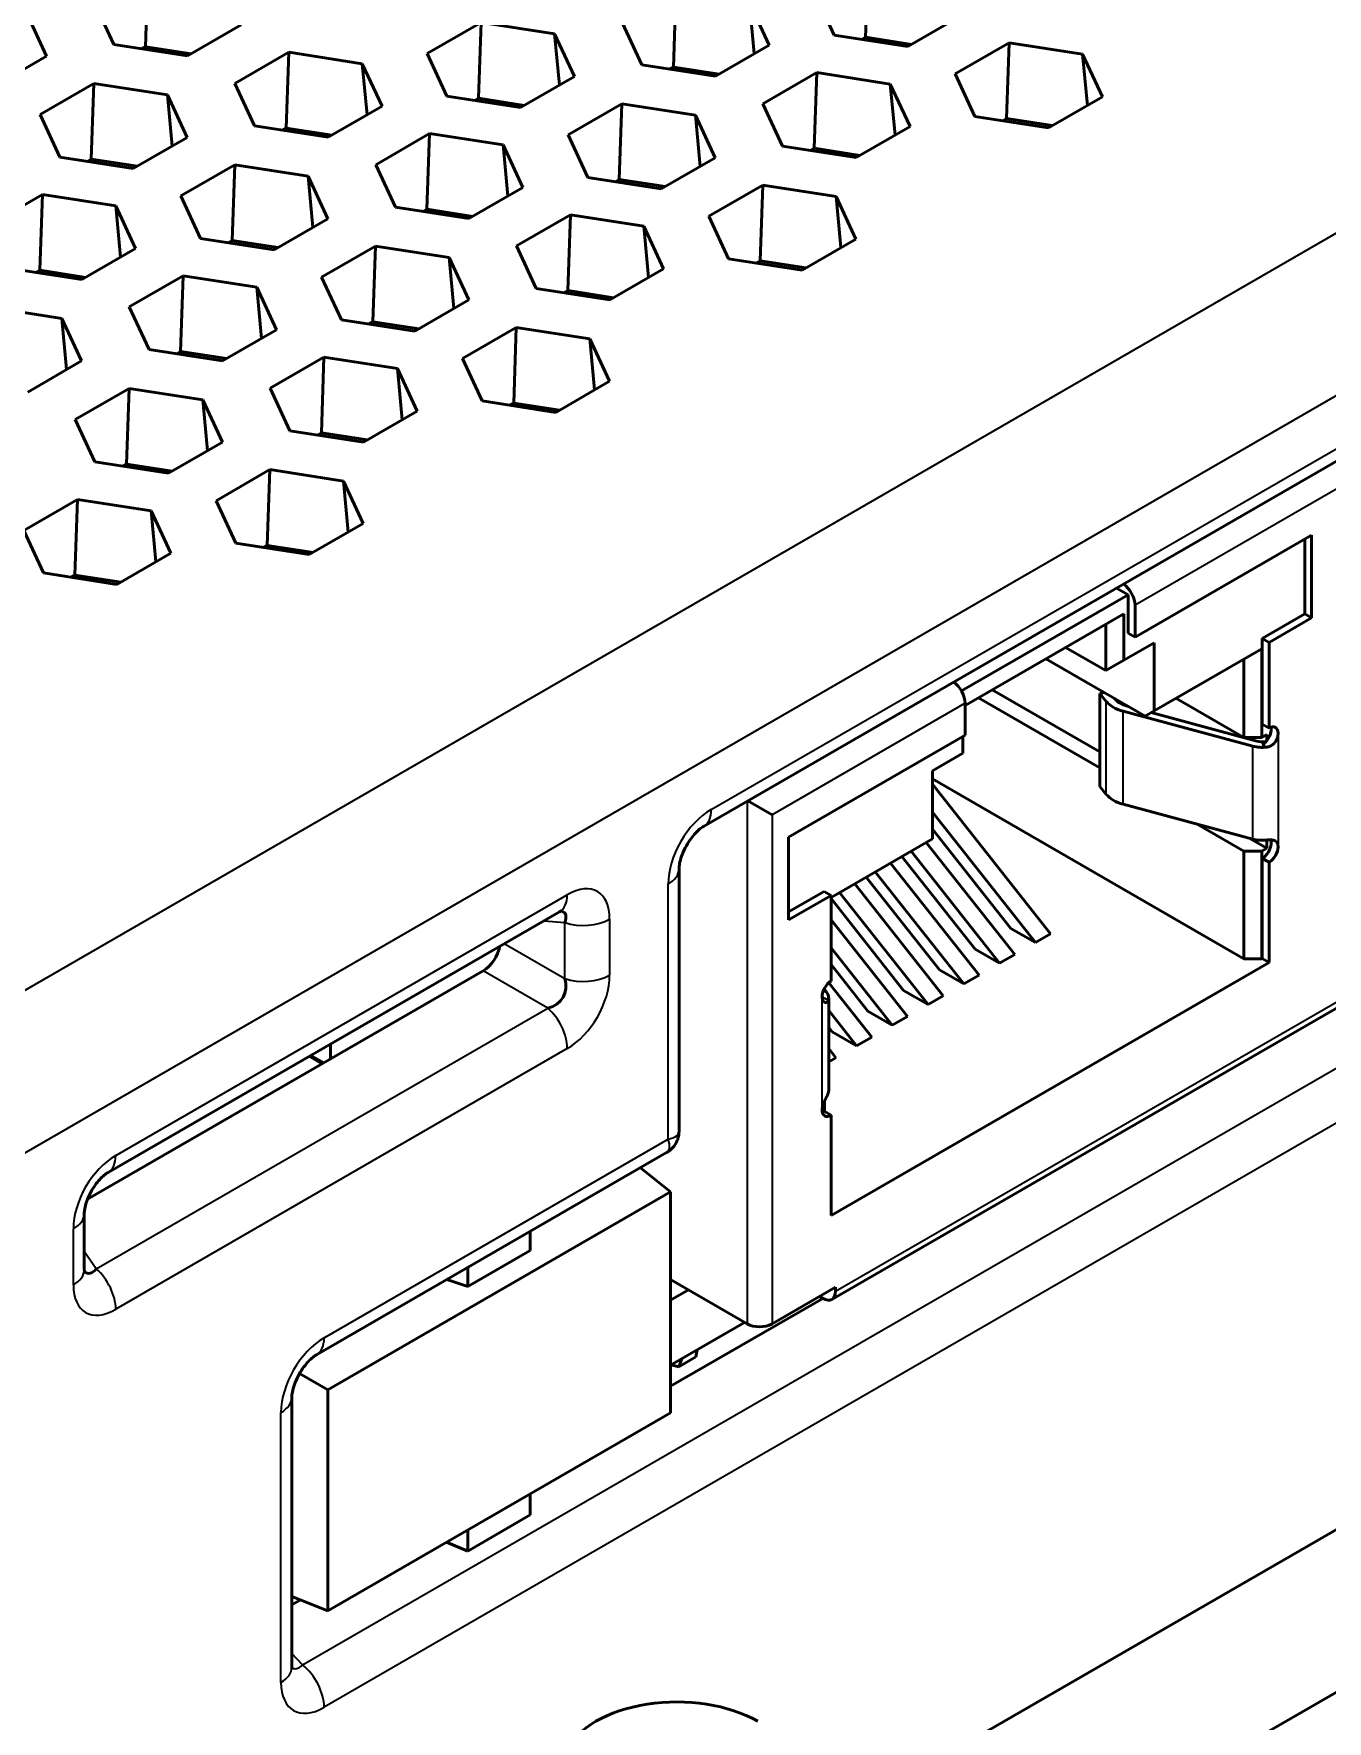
# Model space of a CAD drawing. Header units: millimetres. Extents: x 29 to 1149, y -40 to 354.
# Drawn here: x 356.09 to 382.07, y 223.08 to 256.98 of the extents above; entities that cross this region are included whole.
import ezdxf

# ---------------------------------------------------------------- set-up
doc = ezdxf.new("R2010")
doc.units = ezdxf.units.MM
doc.header["$LTSCALE"] = 1.2
doc.layers.add('외형선(ISO)', color=7, linetype='Continuous', lineweight=50)
doc.layers.add('좁은 외형선(ISO)', color=7, linetype='Continuous', lineweight=35)

msp = doc.modelspace()

# ---------------------------------------------------------------- linework, layer by layer
at = {"layer": '외형선(ISO)', "color": 7}
for p, q in [((372.8522, 258.4257), (372.7999, 256.9054)), ((358.3819, 258.2362), (358.3296, 256.7159)), ((368.9885, 257.828), (368.9362, 256.3077)), ((372.1663, 256.9479), (371.7703, 257.8011)), ((355.9453, 257.3806), (356.3413, 256.5273)), ((357.696, 256.7584), (357.3, 257.6116)), ((370.4664, 257.5994), (370.8624, 256.7461)), ((370.4664, 257.5994), (370.561, 256.5722)), ((374.7261, 257.3439), (373.6442, 256.7192)), ((360.2558, 257.1544), (359.1739, 256.5297)), ((363.9921, 256.5764), (365.074, 257.201)), ((365.074, 257.201), (365.0217, 255.6807)), ((365.074, 257.201), (366.5519, 256.9724)), ((366.5519, 256.9724), (366.9479, 256.1191)), ((366.5519, 256.9724), (366.6465, 255.9451)), ((368.3026, 256.3501), (367.9066, 257.2034)), ((359.1739, 256.5297), (357.696, 256.7584)), ((358.3296, 256.7159), (358.2537, 256.6721)), ((359.2498, 256.5736), (358.3296, 256.7159)), ((370.8624, 256.7461), (369.7805, 256.1215)), ((373.6442, 256.7192), (372.1663, 256.9479)), ((372.7999, 256.9054), (372.724, 256.8616)), ((373.7201, 256.7631), (372.7999, 256.9054)), ((374.5988, 256.1681), (375.6806, 256.7928)), ((375.6806, 256.7928), (375.6283, 255.2724)), ((375.6806, 256.7928), (377.1585, 256.5641)), ((356.3413, 256.5273), (355.2594, 255.9027)), ((360.1284, 255.9786), (361.2103, 256.6032)), ((361.2103, 256.6032), (361.158, 255.0829)), ((361.2103, 256.6032), (362.6882, 256.3746)), ((362.6882, 256.3746), (363.0842, 255.5214)), ((362.6882, 256.3746), (362.7828, 255.3474)), ((364.3881, 255.7231), (363.9921, 256.5764)), ((369.7805, 256.1215), (368.3026, 256.3501)), ((368.9362, 256.3077), (368.8603, 256.2639)), ((369.8564, 256.1653), (368.9362, 256.3077)), ((377.1585, 256.5641), (377.5545, 255.7109)), ((377.1585, 256.5641), (377.2531, 255.5369)), ((356.214, 255.3516), (357.2959, 255.9762)), ((357.2959, 255.9762), (357.2436, 254.4559)), ((357.2959, 255.9762), (358.7737, 255.7476)), ((360.5245, 255.1254), (360.1284, 255.9786)), ((366.9479, 256.1191), (365.866, 255.4945)), ((395.7345, 256.1738), (369.5451, 241.0531)), ((370.7351, 255.5704), (371.8169, 256.195)), ((371.8169, 256.195), (371.7646, 254.6747)), ((371.8169, 256.195), (373.2948, 255.9664)), ((373.2948, 255.9664), (373.6908, 255.1132)), ((373.2948, 255.9664), (373.3894, 254.9392)), ((374.9948, 255.3149), (374.5988, 256.1681)), ((358.7737, 255.7476), (359.1697, 254.8943)), ((358.7737, 255.7476), (358.8684, 254.7204)), ((365.866, 255.4945), (364.3881, 255.7231)), ((365.0217, 255.6807), (364.9458, 255.6368)), ((365.9419, 255.5383), (365.0217, 255.6807)), ((377.5545, 255.7109), (376.4726, 255.0863)), ((356.61, 254.4983), (356.214, 255.3516)), ((363.0842, 255.5214), (362.0023, 254.8968)), ((366.8206, 254.9434), (367.9025, 255.568)), ((367.9025, 255.568), (367.8502, 254.0477)), ((367.9025, 255.568), (369.3803, 255.3394)), ((369.3803, 255.3394), (369.7763, 254.4861)), ((369.3803, 255.3394), (369.475, 254.3121)), ((371.1311, 254.7172), (370.7351, 255.5704)), ((376.4726, 255.0863), (374.9948, 255.3149)), ((375.6283, 255.2724), (375.5524, 255.2286)), ((376.5485, 255.1301), (375.6283, 255.2724)), ((362.0023, 254.8968), (360.5245, 255.1254)), ((361.158, 255.0829), (361.0821, 255.0391)), ((362.0782, 254.9406), (361.158, 255.0829)), ((362.9569, 254.3456), (364.0388, 254.9703)), ((364.0388, 254.9703), (363.9865, 253.4499)), ((364.0388, 254.9703), (365.5166, 254.7416)), ((367.2166, 254.0901), (366.8206, 254.9434)), ((373.6908, 255.1132), (372.6089, 254.4885)), ((359.1697, 254.8943), (358.0879, 254.2697)), ((365.5166, 254.7416), (365.9126, 253.8884)), ((365.5166, 254.7416), (365.6113, 253.7144)), ((372.6089, 254.4885), (371.1311, 254.7172)), ((371.7646, 254.6747), (371.6887, 254.6309)), ((372.6848, 254.5324), (371.7646, 254.6747)), ((358.0879, 254.2697), (356.61, 254.4983)), ((357.2436, 254.4559), (357.1677, 254.4121)), ((358.1638, 254.3135), (357.2436, 254.4559)), ((359.0424, 253.7186), (360.1243, 254.3432)), ((360.1243, 254.3432), (360.072, 252.8229)), ((360.1243, 254.3432), (361.6022, 254.1146)), ((363.3529, 253.4924), (362.9569, 254.3456)), ((369.7763, 254.4861), (368.6945, 253.8615)), ((361.6022, 254.1146), (361.9982, 253.2614)), ((361.6022, 254.1146), (361.6968, 253.0874)), ((368.6945, 253.8615), (367.2166, 254.0901)), ((367.8502, 254.0477), (367.7743, 254.0038)), ((368.7704, 253.9053), (367.8502, 254.0477)), ((369.649, 253.3104), (370.7309, 253.935)), ((370.7309, 253.935), (370.6786, 252.4147)), ((370.7309, 253.935), (372.2088, 253.7064)), ((355.1787, 253.1209), (356.2606, 253.7455)), ((356.2606, 253.7455), (356.2083, 252.2252)), ((356.2606, 253.7455), (357.7385, 253.5169)), ((359.4384, 252.8654), (359.0424, 253.7186)), ((365.9126, 253.8884), (364.8308, 253.2638)), ((372.2088, 253.7064), (372.6048, 252.8531)), ((372.2088, 253.7064), (372.3034, 252.6791)), ((357.7385, 253.5169), (358.1345, 252.6636)), ((357.7385, 253.5169), (357.8331, 252.4896)), ((361.9982, 253.2614), (360.9163, 252.6367)), ((364.8308, 253.2638), (363.3529, 253.4924)), ((363.9865, 253.4499), (363.9106, 253.4061)), ((364.9067, 253.3076), (363.9865, 253.4499)), ((365.7853, 252.7127), (366.8672, 253.3373)), ((366.8672, 253.3373), (366.8149, 251.817)), ((366.8672, 253.3373), (368.3451, 253.1087)), ((370.045, 252.4571), (369.649, 253.3104)), ((368.3451, 253.1087), (368.7411, 252.2554)), ((368.3451, 253.1087), (368.4397, 252.0814)), ((358.1345, 252.6636), (357.0526, 252.039)), ((360.9163, 252.6367), (359.4384, 252.8654)), ((360.072, 252.8229), (359.9961, 252.7791)), ((360.9922, 252.6806), (360.072, 252.8229)), ((361.8709, 252.0856), (362.9527, 252.7102)), ((362.9527, 252.7102), (362.9004, 251.1899)), ((362.9527, 252.7102), (364.4306, 252.4816)), ((366.1813, 251.8594), (365.7853, 252.7127)), ((372.6048, 252.8531), (371.5229, 252.2285)), ((357.0526, 252.039), (355.5747, 252.2676)), ((356.2083, 252.2252), (356.1324, 252.1814)), ((357.1285, 252.0828), (356.2083, 252.2252)), ((364.4306, 252.4816), (364.8266, 251.6284)), ((364.4306, 252.4816), (364.5253, 251.4544)), ((368.7411, 252.2554), (367.6592, 251.6308)), ((371.5229, 252.2285), (370.045, 252.4571)), ((370.6786, 252.4147), (370.6027, 252.3709)), ((371.5988, 252.2723), (370.6786, 252.4147)), ((358.0072, 251.4879), (359.089, 252.1125)), ((359.089, 252.1125), (359.0367, 250.5922)), ((359.089, 252.1125), (360.5669, 251.8839)), ((360.5669, 251.8839), (360.9629, 251.0306)), ((360.5669, 251.8839), (360.6616, 250.8567)), ((362.2669, 251.2324), (361.8709, 252.0856)), ((364.8266, 251.6284), (363.7447, 251.0037)), ((367.6592, 251.6308), (366.1813, 251.8594)), ((366.8149, 251.817), (366.739, 251.7731)), ((367.7351, 251.6746), (366.8149, 251.817)), ((355.1746, 251.4855), (356.6524, 251.2568)), ((356.6524, 251.2568), (357.0484, 250.4036)), ((356.6524, 251.2568), (356.7471, 250.2296)), ((358.4032, 250.6346), (358.0072, 251.4879)), ((363.7447, 251.0037), (362.2669, 251.2324)), ((360.9629, 251.0306), (359.881, 250.406)), ((362.9004, 251.1899), (362.8245, 251.1461)), ((363.8206, 251.0476), (362.9004, 251.1899)), ((364.6993, 250.4526), (365.7812, 251.0773)), ((365.7812, 251.0773), (365.7289, 249.5569)), ((365.7812, 251.0773), (367.2591, 250.8486)), ((359.881, 250.406), (358.4032, 250.6346)), ((359.0367, 250.5922), (358.9608, 250.5484)), ((359.9569, 250.4498), (359.0367, 250.5922)), ((367.2591, 250.8486), (367.6551, 249.9954)), ((367.2591, 250.8486), (367.3537, 249.8214)), ((357.0484, 250.4036), (355.9666, 249.779)), ((360.8356, 249.8549), (361.9175, 250.4795)), ((361.9175, 250.4795), (361.8652, 248.9592)), ((361.9175, 250.4795), (363.3954, 250.2509)), ((363.3954, 250.2509), (363.7914, 249.3977)), ((363.3954, 250.2509), (363.49, 249.2237)), ((365.0953, 249.5994), (364.6993, 250.4526)), ((356.9211, 249.2279), (358.003, 249.8525)), ((358.003, 249.8525), (357.9507, 248.3322)), ((358.003, 249.8525), (359.4809, 249.6239)), ((361.2316, 249.0017), (360.8356, 249.8549)), ((367.6551, 249.9954), (366.5732, 249.3708)), ((359.4809, 249.6239), (359.8769, 248.7706)), ((359.4809, 249.6239), (359.5755, 248.5966)), ((366.5732, 249.3708), (365.0953, 249.5994)), ((365.7289, 249.5569), (365.653, 249.5131)), ((366.6491, 249.4146), (365.7289, 249.5569)), ((357.3171, 248.3746), (356.9211, 249.2279)), ((363.7914, 249.3977), (362.7095, 248.773)), ((362.7095, 248.773), (361.2316, 249.0017)), ((361.8652, 248.9592), (361.7893, 248.9154)), ((362.7854, 248.8169), (361.8652, 248.9592)), ((359.8769, 248.7706), (358.795, 248.146)), ((358.795, 248.146), (357.3171, 248.3746)), ((357.9507, 248.3322), (357.8748, 248.2883)), ((358.8709, 248.1898), (357.9507, 248.3322)), ((359.7496, 247.5949), (360.8315, 248.2195)), ((360.8315, 248.2195), (360.7792, 246.6992)), ((360.8315, 248.2195), (362.3093, 247.9909)), ((362.3093, 247.9909), (362.7053, 247.1376)), ((362.3093, 247.9909), (362.404, 246.9636)), ((355.8859, 246.9971), (356.9678, 247.6218)), ((356.9678, 247.6218), (356.9155, 246.1015)), ((356.9678, 247.6218), (358.4456, 247.3931)), ((360.1456, 246.7416), (359.7496, 247.5949)), ((358.4456, 247.3931), (358.8416, 246.5399)), ((358.4456, 247.3931), (358.5403, 246.3659)), ((362.7053, 247.1376), (361.6235, 246.513)), ((356.2819, 246.1439), (355.8859, 246.9971)), ((381.7585, 246.9008), (378.2113, 244.8528)), ((381.6202, 245.3215), (381.6202, 246.8209)), ((381.7585, 245.2416), (381.7585, 246.9008)), ((358.8416, 246.5399), (357.7598, 245.9153)), ((361.6235, 246.513), (360.1456, 246.7416)), ((360.7792, 246.6992), (360.7033, 246.6554)), ((361.6994, 246.5568), (360.7792, 246.6992)), ((361.4752, 246.5915), (361.4752, 246.5359)), ((361.4789, 246.5909), (361.5794, 246.5329)), ((357.7598, 245.9153), (356.2819, 246.1439)), ((356.9155, 246.1015), (356.8396, 246.0576)), ((357.8357, 245.9591), (356.9155, 246.1015)), ((378.073, 245.7062), (377.8386, 245.8415)), ((374.7251, 243.7733), (378.073, 245.7062)), ((378.073, 244.9326), (378.073, 245.7062)), ((378.2113, 245.4957), (378.2113, 244.8528)), ((374.7988, 243.484), (377.9832, 245.3225)), ((377.624, 245.1151), (377.624, 244.1819)), ((377.9832, 245.3225), (377.9832, 244.3893)), ((380.767, 244.8289), (381.6202, 245.3215)), ((380.9053, 244.7491), (381.7585, 245.2416)), ((381.7585, 245.2416), (381.6202, 245.3215)), ((378.2113, 244.8528), (378.073, 244.9326)), ((380.767, 243.1076), (380.767, 244.8289)), ((380.9053, 244.7491), (380.767, 244.8289)), ((378.4142, 243.2694), (376.4206, 244.4204)), ((377.624, 244.1819), (376.8157, 244.6485)), ((377.9832, 244.3893), (378.5938, 244.7418)), ((378.5938, 244.7418), (378.5938, 243.3731)), ((378.5938, 243.3731), (380.7581, 244.6226)), ((380.3989, 244.4152), (380.3989, 242.839)), ((380.7581, 244.6226), (380.7581, 242.839)), ((380.9053, 243.0278), (380.9053, 244.7491)), ((377.624, 244.1819), (377.9832, 244.3893)), ((377.5062, 242.5493), (375.343, 243.7982)), ((377.5933, 243.7433), (377.5062, 243.7199)), ((374.7988, 243.5255), (374.7988, 242.8826)), ((377.5062, 242.2278), (375.0646, 243.6375)), ((377.5062, 243.7199), (377.6335, 243.5623)), ((377.5062, 241.8534), (377.5062, 243.7199)), ((377.8108, 243.61), (377.799, 243.6246)), ((378.0817, 243.4614), (378.0565, 243.4682)), ((380.3989, 242.839), (379.0339, 243.6271)), ((377.9738, 243.3658), (380.577, 242.665)), ((378.4142, 243.2694), (378.5938, 243.3731)), ((380.6597, 242.7673), (378.5353, 243.3392)), ((380.9053, 243.0278), (380.767, 243.1076)), ((374.7988, 242.8826), (371.2516, 240.8346)), ((372.1209, 231.5518), (391.8774, 242.9583)), ((374.7503, 242.5228), (374.7503, 242.8546)), ((380.7581, 242.839), (380.3989, 242.839)), ((380.8569, 242.8961), (380.7581, 242.839)), ((380.8409, 242.7538), (380.8328, 242.7586)), ((380.8569, 242.7725), (380.8569, 242.8961)), ((374.1396, 242.1702), (374.7503, 242.5228)), ((374.1396, 240.8014), (374.1396, 242.1702)), ((380.3989, 238.3947), (374.1396, 242.0084)), ((376.514, 238.8955), (374.1396, 241.8999)), ((377.5062, 241.8534), (377.6335, 241.6958)), ((370.9193, 241.2857), (370.4336, 241.5661)), ((377.9738, 241.4993), (380.577, 240.7985)), ((376.2087, 238.7192), (374.1396, 241.3373)), ((380.3989, 240.5577), (379.462, 241.0987)), ((371.2516, 240.8346), (371.2516, 239.1755)), ((372.1047, 239.6266), (374.1396, 240.8014)), ((375.7956, 238.4807), (374.0173, 240.7308)), ((374.1396, 240.9993), (375.7174, 239.0028)), ((380.8569, 240.6148), (380.5052, 240.8178)), ((380.8569, 240.6148), (380.8569, 240.7793)), ((373.5286, 240.4487), (374.999, 238.5881)), ((375.4903, 238.3044), (373.712, 240.5545)), ((380.3989, 240.5577), (380.3989, 238.3947)), ((380.3989, 240.5577), (380.7581, 240.5577)), ((380.7581, 240.5577), (380.8569, 240.6148)), ((380.7581, 240.5577), (380.7581, 238.3947)), ((380.767, 238.3998), (380.767, 240.4115)), ((380.9053, 240.3317), (380.767, 240.4115)), ((369.0505, 240.1965), (369.0505, 234.9325)), ((372.8102, 240.0339), (374.2806, 238.1733)), ((374.7718, 237.8897), (372.9936, 240.1398)), ((375.0772, 238.0659), (373.2989, 240.316)), ((380.9053, 238.32), (380.9053, 240.3317)), ((371.2516, 239.3352), (371.9664, 239.7479)), ((372.1047, 239.668), (371.9664, 239.7479)), ((374.0534, 237.4749), (372.2752, 239.725)), ((374.3587, 237.6512), (372.5805, 239.9013)), ((366.6513, 239.3387), (357.5809, 234.1019)), ((371.2516, 239.1755), (372.1047, 239.668)), ((372.1047, 239.668), (372.1047, 237.9467)), ((372.1047, 239.6027), (373.5622, 237.7585)), ((373.6403, 237.2364), (372.1047, 239.1795)), ((375.7174, 239.0028), (376.2087, 238.7192)), ((376.514, 238.8955), (376.2087, 238.7192)), ((373.335, 237.0601), (372.1047, 238.6169)), ((372.1047, 233.2389), (380.9053, 238.32)), ((374.999, 238.5881), (375.4903, 238.3044)), ((375.7956, 238.4807), (375.4903, 238.3044)), ((380.7581, 238.3947), (380.3989, 238.3947)), ((380.7581, 238.3947), (380.767, 238.3998)), ((380.9053, 238.32), (380.767, 238.3998)), ((357.1672, 233.5633), (365.1173, 238.1534)), ((372.1047, 238.2789), (372.8437, 237.3437)), ((374.2806, 238.1733), (374.7718, 237.8897)), ((375.0772, 238.0659), (374.7718, 237.8897)), ((371.9754, 237.7683), (371.9492, 237.7532)), ((371.9754, 237.7683), (371.9754, 237.8086)), ((372.0146, 237.7215), (371.9754, 237.7701)), ((372.9219, 236.8216), (372.059, 237.9135)), ((373.5622, 237.7585), (374.0534, 237.4749)), ((374.3587, 237.6512), (374.0534, 237.4749)), ((372.0568, 235.7452), (372.0568, 237.6118)), ((372.6166, 236.6453), (372.0568, 237.3537)), ((372.8437, 237.3437), (373.335, 237.0601)), ((372.0568, 237.0157), (372.1253, 236.9289)), ((373.6403, 237.2364), (373.335, 237.0601)), ((362.0468, 236.3806), (362.0468, 236.6803)), ((372.1253, 236.9289), (372.6166, 236.6453)), ((372.9219, 236.8216), (372.6166, 236.6453)), ((361.6223, 236.4352), (361.8818, 236.2854)), ((361.6528, 236.4528), (361.9124, 236.303)), ((372.2035, 236.4068), (372.0568, 236.5925)), ((372.2035, 236.4068), (372.0568, 236.3221)), ((371.9478, 235.4711), (371.9754, 235.487)), ((372.1047, 235.2506), (371.9664, 235.3305)), ((371.9754, 235.487), (371.9754, 235.5384)), ((371.9754, 235.3253), (371.9754, 235.487)), ((396.724, 235.2822), (375.228, 222.8715)), ((372.1047, 235.2506), (372.1047, 233.2389)), ((368.8005, 234.4995), (361.7669, 230.4387)), ((368.2736, 234.1953), (368.8775, 233.7129)), ((361.9921, 229.7376), (368.8775, 233.7129)), ((368.8775, 233.7129), (368.8775, 229.2732)), ((357.1029, 233.274), (357.1029, 232.1492)), ((366.0596, 232.9171), (366.0596, 232.5326)), ((366.0596, 232.5326), (364.8058, 231.8087)), ((364.8058, 231.8087), (364.3882, 231.9521)), ((364.8058, 231.8087), (364.8058, 232.1932)), ((368.8775, 231.9498), (370.4164, 231.0613)), ((396.724, 232.0162), (375.228, 219.6055)), ((368.8775, 231.5341), (369.2375, 231.742)), ((368.8775, 229.8052), (371.9381, 231.5723)), ((370.9193, 231.0613), (372.1945, 231.7976)), ((371.9431, 231.5694), (371.8712, 231.6109)), ((372.1945, 231.7146), (372.1945, 231.7976)), ((370.3689, 231.0888), (368.8775, 230.2277)), ((369.3878, 230.395), (369.4119, 230.5362)), ((369.0489, 230.1993), (368.894, 230.2373)), ((369.0489, 230.1993), (369.3878, 230.395)), ((369.0489, 230.1993), (369.1056, 230.3594)), ((361.428, 230.0632), (361.9921, 229.7376)), ((361.2724, 229.582), (361.2724, 224.1624)), ((361.9921, 225.2979), (361.9921, 229.7376)), ((368.8775, 229.2732), (361.9921, 225.2979)), ((366.0596, 227.6463), (366.0596, 227.2207)), ((366.0596, 227.2207), (364.8058, 226.4968)), ((364.8058, 226.4968), (364.8058, 226.9224)), ((364.3784, 226.6756), (364.8058, 226.4968)), ((361.9921, 225.2979), (361.2724, 225.5797)), ((361.2724, 225.4143), (361.443, 225.5129))]:
    msp.add_line(p, q, dxfattribs=at)
for centre, major_axis, ratio, start_param, end_param in [((377.9598, 245.6409), (0.1778, -0.308), 0.5773503, 0.7853982, 2.2902645), ((374.5473, 243.6707), (-0.1778, 0.308), 0.5773503, 3.9269908, 5.4317924), ((378.2712, 243.734), (0.7036, 0), 0.5773503, 3.577925, 4.2760567), ((378.2712, 243.734), (-0.508, 0), 0.5773503, 0.4363323, 1.134464), ((380.9053, 242.8204), (0.127, 0.22), 0.5773503, 5.4977871, 7.0685835), ((380.767, 242.9002), (-0.254, 0), 0.5773503, 1.134464, 1.8325957), ((380.767, 242.9002), (0.127, 0.22), 0.5773503, 3.9269908, 4.4505896), ((380.767, 242.9002), (0.127, 0.22), 0.5773503, 4.4505896, 5.7074255), ((380.767, 242.9002), (0.4496, 0), 0.5773503, 4.2760567, 4.8973881), ((378.2712, 241.8675), (0.7036, 0), 0.5773503, 3.577925, 4.2760567), ((369.1723, 241.6988), (0.3728, -0.6456), 0.5773532, 6.2821571, 6.2831853), ((380.767, 241.0337), (0.4496, 0), 0.5773503, 4.2760567, 4.8973881), ((380.767, 240.6189), (0.127, 0.22), 0.5773503, 3.9269908, 5.8194558), ((380.9053, 240.5391), (-0.127, -0.22), 0.5773503, 0.7853982, 2.3561945), ((368.305, 240.1965), (0.7455, 0), 0.5773503, 0, 0.0010282), ((366.2786, 239.9844), (0.3728, -0.6456), 0.5773532, 0, 0.0012634), ((366.2175, 238.8963), (0.5382, 0.4124), 0.3985459, 5.6952193, 6.5946615), ((365.0928, 238.5619), (-0.25, -0.433), 0.6174091, 0.818914, 2.0944905), ((366.2175, 237.9125), (-0.5042, 0.2911), 0.8588101, 2.3897175, 3.8934763), ((372.1047, 237.7393), (0.127, 0.22), 0.5773503, 0.7853982, 2.3561945), ((371.6072, 237.6118), (0.4496, 0), 0.5773503, 6.0981862, 6.7195176), ((371.9664, 237.8192), (0.127, 0.22), 0.5773503, 3.717238, 3.9269908), ((371.6072, 235.7452), (0.4496, 0), 0.5773503, 6.0981862, 6.2831853), ((372.1047, 235.458), (-0.127, -0.22), 0.5773503, 5.4977871, 7.0685835), ((371.9664, 235.5379), (0.127, 0.22), 0.5773503, 3.7173524, 3.9269908), ((368.305, 235.0743), (-0.743, 0.165), 0.3715201, 3.2217798, 3.2239162), ((368.305, 235.0743), (0.5144, -0.5609), 0.3715238, 6.2008607, 6.2029971), ((357.2081, 234.7475), (0.3728, -0.6456), 0.5773532, 6.2819189, 6.2831853), ((356.3574, 233.274), (0.7455, 0), 0.5773503, 0, 0.0012664), ((356.3574, 232.1492), (0.7455, 0), 0.5773503, 6.2819219, 6.2831853), ((357.2692, 232.7461), (-0.0881, -0.6723), 0.3985451, 5.9717137, 6.8711484), ((371.9431, 231.8598), (0.1778, -0.308), 0.5773503, 5.4977871, 7.0685835), ((370.6679, 231.2065), (-0.3556, 0), 0.5773503, 0.7853982, 2.3561945), ((361.3942, 231.0843), (0.3728, -0.6456), 0.5773532, 6.2821571, 6.2831853), ((360.5268, 229.582), (0.7455, 0), 0.5773503, 0, 0.0010282), ((360.5268, 224.1624), (0.7455, 0), 0.5773503, 6.2821598, 6.2831853), ((369.0054, 222.1366), (-2.3, 0), 0.5773503, 3.9269908, 7.0685835)]:
    msp.add_ellipse(centre, major_axis=major_axis, ratio=ratio, start_param=start_param, end_param=end_param, dxfattribs=at)
for points, knots in [([(381.085, 242.9241), (381.085, 242.9214), (381.0849, 242.9188), (381.0848, 242.9161), (381.0847, 242.9135), (381.0846, 242.9108), (381.0844, 242.9081), (381.0843, 242.9054), (381.084, 242.9026), (381.0838, 242.8999), (381.0835, 242.8971), (381.0832, 242.8944), (381.0829, 242.8916), (381.0825, 242.8888), (381.0822, 242.886), (381.0817, 242.8832), (381.0813, 242.8804), (381.0808, 242.8775), (381.0803, 242.8747), (381.0798, 242.8718), (381.0792, 242.869), (381.0786, 242.8661), (381.078, 242.8633), (381.0774, 242.8604), (381.0767, 242.8575), (381.076, 242.8547), (381.0752, 242.8518), (381.0745, 242.8489), (381.0737, 242.846), (381.0729, 242.8431), (381.072, 242.8403), (381.0711, 242.8374), (381.0702, 242.8345), (381.0693, 242.8316), (381.0683, 242.8287), (381.0673, 242.8259), (381.0663, 242.823), (381.0652, 242.8201), (381.0641, 242.8173), (381.063, 242.8144), (381.0619, 242.8116), (381.0607, 242.8087), (381.0595, 242.8059), (381.0583, 242.8031), (381.057, 242.8003), (381.0557, 242.7975), (381.0544, 242.7947), (381.0531, 242.7919), (381.0517, 242.7891), (381.0504, 242.7864), (381.0489, 242.7837), (381.0475, 242.7809), (381.046, 242.7782), (381.0445, 242.7755), (381.043, 242.7729), (381.0414, 242.7702), (381.0398, 242.7676), (381.0382, 242.765), (381.0366, 242.7624), (381.0349, 242.7598), (381.0333, 242.7572), (381.0316, 242.7547), (381.0298, 242.7522), (381.028, 242.7497), (381.0263, 242.7472), (381.0245, 242.7448), (381.0226, 242.7423), (381.0208, 242.7399), (381.0189, 242.7375), (381.017, 242.7352), (381.0151, 242.7329), (381.0131, 242.7305), (381.0111, 242.7283), (381.0091, 242.726), (381.0071, 242.7238), (381.005, 242.7216), (381.003, 242.7194), (381.0009, 242.7172), (380.9988, 242.7151), (380.9966, 242.713), (380.9945, 242.7109), (380.9923, 242.7089), (380.9901, 242.7069), (380.9879, 242.7049), (380.9856, 242.7029), (380.9833, 242.701), (380.981, 242.6991), (380.9787, 242.6972), (380.9764, 242.6954), (380.974, 242.6935), (380.9716, 242.6918), (380.9692, 242.69), (380.9668, 242.6883), (380.9643, 242.6866), (380.9618, 242.6849), (380.9593, 242.6832), (380.9568, 242.6816), (380.9543, 242.68), (380.9517, 242.6785), (380.9491, 242.677), (380.9465, 242.6755), (380.9439, 242.674), (380.9412, 242.6726), (380.9385, 242.6712), (380.9358, 242.6698), (380.9331, 242.6685), (380.9303, 242.6672), (380.9276, 242.6659), (380.9247, 242.6647), (380.9219, 242.6634), (380.9191, 242.6623), (380.9162, 242.6611), (380.9133, 242.66), (380.9104, 242.6589), (380.9074, 242.6579), (380.9045, 242.6569), (380.9015, 242.6559), (380.8984, 242.6549), (380.8954, 242.654), (380.8923, 242.6531), (380.8892, 242.6523), (380.8861, 242.6515), (380.8829, 242.6507), (380.8797, 242.65), (380.8765, 242.6493), (380.8733, 242.6486), (380.87, 242.648), (380.8667, 242.6474), (380.8634, 242.6469), (380.86, 242.6464), (380.8566, 242.6459), (380.8532, 242.6454), (380.8497, 242.6451)], [0, 0, 0, 0, 0.0227273, 0.0227273, 0.0227273, 0.0454545, 0.0454545, 0.0454545, 0.0681818, 0.0681818, 0.0681818, 0.0909091, 0.0909091, 0.0909091, 0.1136364, 0.1136364, 0.1136364, 0.1363636, 0.1363636, 0.1363636, 0.1590909, 0.1590909, 0.1590909, 0.1818182, 0.1818182, 0.1818182, 0.2045455, 0.2045455, 0.2045455, 0.2272727, 0.2272727, 0.2272727, 0.25, 0.25, 0.25, 0.2727273, 0.2727273, 0.2727273, 0.2954545, 0.2954545, 0.2954545, 0.3181818, 0.3181818, 0.3181818, 0.3409091, 0.3409091, 0.3409091, 0.3636364, 0.3636364, 0.3636364, 0.3863636, 0.3863636, 0.3863636, 0.4090909, 0.4090909, 0.4090909, 0.4318182, 0.4318182, 0.4318182, 0.4545455, 0.4545455, 0.4545455, 0.4772727, 0.4772727, 0.4772727, 0.5, 0.5, 0.5, 0.5227273, 0.5227273, 0.5227273, 0.5454545, 0.5454545, 0.5454545, 0.5681818, 0.5681818, 0.5681818, 0.5909091, 0.5909091, 0.5909091, 0.6136364, 0.6136364, 0.6136364, 0.6363636, 0.6363636, 0.6363636, 0.6590909, 0.6590909, 0.6590909, 0.6818182, 0.6818182, 0.6818182, 0.7045455, 0.7045455, 0.7045455, 0.7272727, 0.7272727, 0.7272727, 0.75, 0.75, 0.75, 0.7727273, 0.7727273, 0.7727273, 0.7954545, 0.7954545, 0.7954545, 0.8181818, 0.8181818, 0.8181818, 0.8409091, 0.8409091, 0.8409091, 0.8636364, 0.8636364, 0.8636364, 0.8863636, 0.8863636, 0.8863636, 0.9090909, 0.9090909, 0.9090909, 0.9318182, 0.9318182, 0.9318182, 0.9545455, 0.9545455, 0.9545455, 0.9772727, 0.9772727, 0.9772727, 1, 1, 1, 1]), ([(369.5447, 241.0529), (369.5249, 241.0415), (369.4992, 241.0243), (369.4442, 240.9795), (369.4145, 240.952), (369.3539, 240.8878), (369.3223, 240.8499), (369.259, 240.7644), (369.227, 240.7149), (369.1677, 240.6095), (369.1401, 240.5519), (369.0964, 240.4412), (369.0795, 240.3865), (369.0587, 240.2957), (369.0534, 240.2571), (369.0508, 240.2159), (369.0505, 240.2058), (369.0505, 240.197)], [0, 0, 0, 0, 0.01557455, 0.01557455, 0.03038383, 0.03038383, 0.04591199, 0.04591199, 0.06329149, 0.06329149, 0.08221968, 0.08221968, 0.10089345, 0.10089345, 0.11744101, 0.11744101, 0.12350634, 0.12350634, 0.12350634, 0.12350634]), ([(380.8497, 240.7786), (380.8532, 240.7789), (380.8566, 240.7793), (380.86, 240.7796), (380.8634, 240.7799), (380.8667, 240.7803), (380.87, 240.7805), (380.8733, 240.7808), (380.8765, 240.7811), (380.8797, 240.7813), (380.8829, 240.7816), (380.8861, 240.7818), (380.8892, 240.782), (380.8923, 240.7822), (380.8954, 240.7823), (380.8984, 240.7825), (380.9015, 240.7826), (380.9045, 240.7827), (380.9074, 240.7828), (380.9104, 240.7829), (380.9133, 240.783), (380.9162, 240.783), (380.9191, 240.7831), (380.9219, 240.7831), (380.9247, 240.7831), (380.9276, 240.7831), (380.9303, 240.7831), (380.9331, 240.783), (380.9358, 240.7829), (380.9385, 240.7828), (380.9412, 240.7827), (380.9439, 240.7826), (380.9465, 240.7824), (380.9491, 240.7823), (380.9517, 240.7821), (380.9543, 240.7819), (380.9568, 240.7816), (380.9593, 240.7814), (380.9618, 240.7811), (380.9643, 240.7808), (380.9668, 240.7805), (380.9692, 240.7802), (380.9716, 240.7799), (380.974, 240.7795), (380.9764, 240.7791), (380.9787, 240.7787), (380.981, 240.7782), (380.9833, 240.7778), (380.9856, 240.7773), (380.9879, 240.7768), (380.9901, 240.7763), (380.9923, 240.7757), (380.9945, 240.7751), (380.9966, 240.7745), (380.9988, 240.7739), (381.0009, 240.7733), (381.003, 240.7726), (381.005, 240.7719), (381.0071, 240.7712), (381.0091, 240.7704), (381.0111, 240.7697), (381.0131, 240.7689), (381.0151, 240.768), (381.017, 240.7672), (381.0189, 240.7663), (381.0208, 240.7654), (381.0226, 240.7645), (381.0245, 240.7635), (381.0263, 240.7625), (381.028, 240.7615), (381.0298, 240.7605), (381.0316, 240.7594), (381.0333, 240.7583), (381.0349, 240.7572), (381.0366, 240.7561), (381.0382, 240.7549), (381.0398, 240.7537), (381.0414, 240.7524), (381.043, 240.7512), (381.0445, 240.7499), (381.046, 240.7486), (381.0475, 240.7472), (381.0489, 240.7458), (381.0504, 240.7444), (381.0517, 240.743), (381.0531, 240.7415), (381.0544, 240.74), (381.0557, 240.7385), (381.057, 240.7369), (381.0583, 240.7354), (381.0595, 240.7337), (381.0607, 240.7321), (381.0619, 240.7304), (381.063, 240.7287), (381.0641, 240.727), (381.0652, 240.7253), (381.0663, 240.7235), (381.0673, 240.7217), (381.0683, 240.7198), (381.0693, 240.718), (381.0702, 240.7161), (381.0711, 240.7142), (381.072, 240.7122), (381.0729, 240.7102), (381.0737, 240.7082), (381.0745, 240.7062), (381.0752, 240.7042), (381.076, 240.7021), (381.0767, 240.7), (381.0774, 240.6979), (381.078, 240.6957), (381.0786, 240.6935), (381.0792, 240.6913), (381.0798, 240.6891), (381.0803, 240.6868), (381.0808, 240.6846), (381.0813, 240.6823), (381.0817, 240.68), (381.0822, 240.6776), (381.0825, 240.6753), (381.0829, 240.6729), (381.0832, 240.6705), (381.0835, 240.6681), (381.0838, 240.6656), (381.084, 240.6632), (381.0843, 240.6607), (381.0844, 240.6582), (381.0846, 240.6557), (381.0847, 240.6531), (381.0848, 240.6505), (381.0849, 240.648), (381.085, 240.6454), (381.085, 240.6428)], [0, 0, 0, 0, 0.0227273, 0.0227273, 0.0227273, 0.0454545, 0.0454545, 0.0454545, 0.0681818, 0.0681818, 0.0681818, 0.0909091, 0.0909091, 0.0909091, 0.1136364, 0.1136364, 0.1136364, 0.1363636, 0.1363636, 0.1363636, 0.1590909, 0.1590909, 0.1590909, 0.1818182, 0.1818182, 0.1818182, 0.2045455, 0.2045455, 0.2045455, 0.2272727, 0.2272727, 0.2272727, 0.25, 0.25, 0.25, 0.2727273, 0.2727273, 0.2727273, 0.2954545, 0.2954545, 0.2954545, 0.3181818, 0.3181818, 0.3181818, 0.3409091, 0.3409091, 0.3409091, 0.3636364, 0.3636364, 0.3636364, 0.3863636, 0.3863636, 0.3863636, 0.4090909, 0.4090909, 0.4090909, 0.4318182, 0.4318182, 0.4318182, 0.4545455, 0.4545455, 0.4545455, 0.4772727, 0.4772727, 0.4772727, 0.5, 0.5, 0.5, 0.5227273, 0.5227273, 0.5227273, 0.5454545, 0.5454545, 0.5454545, 0.5681818, 0.5681818, 0.5681818, 0.5909091, 0.5909091, 0.5909091, 0.6136364, 0.6136364, 0.6136364, 0.6363636, 0.6363636, 0.6363636, 0.6590909, 0.6590909, 0.6590909, 0.6818182, 0.6818182, 0.6818182, 0.7045455, 0.7045455, 0.7045455, 0.7272727, 0.7272727, 0.7272727, 0.75, 0.75, 0.75, 0.7727273, 0.7727273, 0.7727273, 0.7954545, 0.7954545, 0.7954545, 0.8181818, 0.8181818, 0.8181818, 0.8409091, 0.8409091, 0.8409091, 0.8636364, 0.8636364, 0.8636364, 0.8863636, 0.8863636, 0.8863636, 0.9090909, 0.9090909, 0.9090909, 0.9318182, 0.9318182, 0.9318182, 0.9545455, 0.9545455, 0.9545455, 0.9772727, 0.9772727, 0.9772727, 1, 1, 1, 1]), ([(366.6955, 239.3597), (366.6955, 239.3597), (366.6931, 239.359), (366.6812, 239.3544), (366.6686, 239.3488), (366.6518, 239.339)], [0.024291156, 0.024291156, 0.024291156, 0.024291156, 0.033243947, 0.033243947, 0.046246358, 0.046246358, 0.046246358, 0.046246358]), ([(372.0491, 237.564), (372.0485, 237.562), (372.0478, 237.5601), (372.0471, 237.5582), (372.0463, 237.5564), (372.0456, 237.5546), (372.0448, 237.5528), (372.0441, 237.5511), (372.0433, 237.5494), (372.0424, 237.5478), (372.0416, 237.5462), (372.0407, 237.5446), (372.0399, 237.5432), (372.039, 237.5417), (372.0381, 237.5403), (372.0371, 237.5389), (372.0362, 237.5375), (372.0353, 237.5362), (372.0343, 237.535), (372.0333, 237.5337), (372.0323, 237.5326), (372.0313, 237.5314), (372.0303, 237.5303), (372.0293, 237.5292), (372.0282, 237.5282), (372.0271, 237.5272), (372.0261, 237.5263), (372.025, 237.5254), (372.0239, 237.5245), (372.0228, 237.5237), (372.0217, 237.5229), (372.0205, 237.5221), (372.0194, 237.5214), (372.0183, 237.5208), (372.0171, 237.5201), (372.0159, 237.5195), (372.0148, 237.5189), (372.0136, 237.5184), (372.0124, 237.5179), (372.0112, 237.5175), (372.01, 237.5171), (372.0088, 237.5167), (372.0075, 237.5164), (372.0063, 237.516), (372.0051, 237.5158), (372.0038, 237.5156), (372.0026, 237.5154), (372.0013, 237.5152), (372.0001, 237.5152), (371.9988, 237.5151), (371.9976, 237.515), (371.9963, 237.5151), (371.995, 237.5151), (371.9937, 237.5152), (371.9925, 237.5153), (371.9912, 237.5155), (371.9899, 237.5157), (371.9886, 237.5159), (371.9873, 237.5162), (371.986, 237.5165), (371.9848, 237.5169), (371.9835, 237.5173), (371.9822, 237.5177), (371.9809, 237.5182), (371.9796, 237.5187), (371.9783, 237.5193), (371.9771, 237.5199), (371.9758, 237.5205), (371.9745, 237.5212), (371.9733, 237.5219), (371.972, 237.5226), (371.9707, 237.5234), (371.9695, 237.5243), (371.9682, 237.5251), (371.967, 237.526), (371.9658, 237.527), (371.9646, 237.528), (371.9633, 237.529), (371.9621, 237.5301), (371.9609, 237.5311), (371.9598, 237.5323), (371.9586, 237.5335), (371.9574, 237.5347), (371.9563, 237.5359), (371.9552, 237.5372), (371.954, 237.5385), (371.9529, 237.5399), (371.9518, 237.5413), (371.9507, 237.5427), (371.9497, 237.5442), (371.9486, 237.5457), (371.9476, 237.5473), (371.9466, 237.5488), (371.9456, 237.5505), (371.9446, 237.5521), (371.9437, 237.5538), (371.9427, 237.5555), (371.9418, 237.5572), (371.9409, 237.559), (371.94, 237.5609), (371.9392, 237.5627), (371.9383, 237.5646), (371.9375, 237.5665), (371.9367, 237.5684), (371.936, 237.5704), (371.9352, 237.5724), (371.9345, 237.5744), (371.9338, 237.5764), (371.9332, 237.5785), (371.9325, 237.5806), (371.9319, 237.5828), (371.9313, 237.5849), (371.9307, 237.5871), (371.9302, 237.5893), (371.9297, 237.5916), (371.9292, 237.5938), (371.9287, 237.5961), (371.9283, 237.5984), (371.9279, 237.6008), (371.9275, 237.6031), (371.9271, 237.6055), (371.9268, 237.6079), (371.9265, 237.6103), (371.9262, 237.6128), (371.926, 237.6152), (371.9258, 237.6177), (371.9256, 237.6202), (371.9254, 237.6227), (371.9253, 237.6253), (371.9252, 237.6278), (371.9251, 237.6304), (371.9251, 237.633), (371.9251, 237.6356)], [0, 0, 0, 0, 0.0227273, 0.0227273, 0.0227273, 0.0454545, 0.0454545, 0.0454545, 0.0681818, 0.0681818, 0.0681818, 0.0909091, 0.0909091, 0.0909091, 0.1136364, 0.1136364, 0.1136364, 0.1363636, 0.1363636, 0.1363636, 0.1590909, 0.1590909, 0.1590909, 0.1818182, 0.1818182, 0.1818182, 0.2045455, 0.2045455, 0.2045455, 0.2272727, 0.2272727, 0.2272727, 0.25, 0.25, 0.25, 0.2727273, 0.2727273, 0.2727273, 0.2954545, 0.2954545, 0.2954545, 0.3181818, 0.3181818, 0.3181818, 0.3409091, 0.3409091, 0.3409091, 0.3636364, 0.3636364, 0.3636364, 0.3863636, 0.3863636, 0.3863636, 0.4090909, 0.4090909, 0.4090909, 0.4318182, 0.4318182, 0.4318182, 0.4545455, 0.4545455, 0.4545455, 0.4772727, 0.4772727, 0.4772727, 0.5, 0.5, 0.5, 0.5227273, 0.5227273, 0.5227273, 0.5454545, 0.5454545, 0.5454545, 0.5681818, 0.5681818, 0.5681818, 0.5909091, 0.5909091, 0.5909091, 0.6136364, 0.6136364, 0.6136364, 0.6363636, 0.6363636, 0.6363636, 0.6590909, 0.6590909, 0.6590909, 0.6818182, 0.6818182, 0.6818182, 0.7045455, 0.7045455, 0.7045455, 0.7272727, 0.7272727, 0.7272727, 0.75, 0.75, 0.75, 0.7727273, 0.7727273, 0.7727273, 0.7954545, 0.7954545, 0.7954545, 0.8181818, 0.8181818, 0.8181818, 0.8409091, 0.8409091, 0.8409091, 0.8636364, 0.8636364, 0.8636364, 0.8863636, 0.8863636, 0.8863636, 0.9090909, 0.9090909, 0.9090909, 0.9318182, 0.9318182, 0.9318182, 0.9545455, 0.9545455, 0.9545455, 0.9772727, 0.9772727, 0.9772727, 1, 1, 1, 1]), ([(371.9251, 235.3543), (371.9251, 235.3569), (371.9251, 235.3596), (371.9252, 235.3622), (371.9253, 235.3649), (371.9254, 235.3676), (371.9256, 235.3703), (371.9258, 235.373), (371.926, 235.3758), (371.9262, 235.3785), (371.9265, 235.3813), (371.9268, 235.384), (371.9271, 235.3868), (371.9275, 235.3896), (371.9279, 235.3924), (371.9283, 235.3952), (371.9287, 235.398), (371.9292, 235.4009), (371.9297, 235.4037), (371.9302, 235.4066), (371.9307, 235.4094), (371.9313, 235.4123), (371.9319, 235.4152), (371.9325, 235.4181), (371.9332, 235.421), (371.9338, 235.4239), (371.9345, 235.4268), (371.9352, 235.4297), (371.936, 235.4326), (371.9367, 235.4355), (371.9375, 235.4384), (371.9383, 235.4413), (371.9392, 235.4443), (371.94, 235.4472), (371.9409, 235.4501), (371.9418, 235.4531), (371.9427, 235.456), (371.9437, 235.4589), (371.9446, 235.4619), (371.9456, 235.4648), (371.9466, 235.4677), (371.9476, 235.4706), (371.9486, 235.4736), (371.9497, 235.4765), (371.9507, 235.4794), (371.9518, 235.4823), (371.9529, 235.4852), (371.954, 235.4882), (371.9552, 235.4911), (371.9563, 235.494), (371.9574, 235.4968), (371.9586, 235.4997), (371.9598, 235.5026), (371.9609, 235.5055), (371.9621, 235.5083), (371.9633, 235.5112), (371.9646, 235.5141), (371.9658, 235.5169), (371.967, 235.5197), (371.9682, 235.5225), (371.9695, 235.5254), (371.9707, 235.5282), (371.972, 235.531), (371.9733, 235.5337), (371.9745, 235.5365), (371.9758, 235.5393), (371.9771, 235.542), (371.9783, 235.5448), (371.9796, 235.5475), (371.9809, 235.5502), (371.9822, 235.5529), (371.9835, 235.5556), (371.9848, 235.5583), (371.986, 235.561), (371.9873, 235.5636), (371.9886, 235.5663), (371.9899, 235.5689), (371.9912, 235.5715), (371.9925, 235.5741), (371.9937, 235.5767), (371.995, 235.5793), (371.9963, 235.5819), (371.9976, 235.5844), (371.9988, 235.587), (372.0001, 235.5895), (372.0013, 235.592), (372.0026, 235.5945), (372.0038, 235.597), (372.0051, 235.5995), (372.0063, 235.602), (372.0075, 235.6044), (372.0088, 235.6069), (372.01, 235.6093), (372.0112, 235.6117), (372.0124, 235.6142), (372.0136, 235.6166), (372.0148, 235.6189), (372.0159, 235.6213), (372.0171, 235.6237), (372.0183, 235.626), (372.0194, 235.6284), (372.0205, 235.6307), (372.0217, 235.633), (372.0228, 235.6353), (372.0239, 235.6376), (372.025, 235.6399), (372.0261, 235.6422), (372.0271, 235.6444), (372.0282, 235.6467), (372.0293, 235.6489), (372.0303, 235.6511), (372.0313, 235.6534), (372.0323, 235.6556), (372.0333, 235.6578), (372.0343, 235.6599), (372.0353, 235.6621), (372.0362, 235.6643), (372.0371, 235.6664), (372.0381, 235.6686), (372.039, 235.6707), (372.0399, 235.6728), (372.0407, 235.6749), (372.0416, 235.677), (372.0424, 235.6791), (372.0433, 235.6812), (372.0441, 235.6833), (372.0448, 235.6853), (372.0456, 235.6874), (372.0463, 235.6894), (372.0471, 235.6915), (372.0478, 235.6935), (372.0485, 235.6955), (372.0491, 235.6975)], [0, 0, 0, 0, 0.0227273, 0.0227273, 0.0227273, 0.0454545, 0.0454545, 0.0454545, 0.0681818, 0.0681818, 0.0681818, 0.0909091, 0.0909091, 0.0909091, 0.1136364, 0.1136364, 0.1136364, 0.1363636, 0.1363636, 0.1363636, 0.1590909, 0.1590909, 0.1590909, 0.1818182, 0.1818182, 0.1818182, 0.2045455, 0.2045455, 0.2045455, 0.2272727, 0.2272727, 0.2272727, 0.25, 0.25, 0.25, 0.2727273, 0.2727273, 0.2727273, 0.2954545, 0.2954545, 0.2954545, 0.3181818, 0.3181818, 0.3181818, 0.3409091, 0.3409091, 0.3409091, 0.3636364, 0.3636364, 0.3636364, 0.3863636, 0.3863636, 0.3863636, 0.4090909, 0.4090909, 0.4090909, 0.4318182, 0.4318182, 0.4318182, 0.4545455, 0.4545455, 0.4545455, 0.4772727, 0.4772727, 0.4772727, 0.5, 0.5, 0.5, 0.5227273, 0.5227273, 0.5227273, 0.5454545, 0.5454545, 0.5454545, 0.5681818, 0.5681818, 0.5681818, 0.5909091, 0.5909091, 0.5909091, 0.6136364, 0.6136364, 0.6136364, 0.6363636, 0.6363636, 0.6363636, 0.6590909, 0.6590909, 0.6590909, 0.6818182, 0.6818182, 0.6818182, 0.7045455, 0.7045455, 0.7045455, 0.7272727, 0.7272727, 0.7272727, 0.75, 0.75, 0.75, 0.7727273, 0.7727273, 0.7727273, 0.7954545, 0.7954545, 0.7954545, 0.8181818, 0.8181818, 0.8181818, 0.8409091, 0.8409091, 0.8409091, 0.8636364, 0.8636364, 0.8636364, 0.8863636, 0.8863636, 0.8863636, 0.9090909, 0.9090909, 0.9090909, 0.9318182, 0.9318182, 0.9318182, 0.9545455, 0.9545455, 0.9545455, 0.9772727, 0.9772727, 0.9772727, 1, 1, 1, 1]), ([(369.0504, 234.928), (369.05, 234.8755), (369.0411, 234.8224), (369.0191, 234.7572), (369.0131, 234.742), (368.9861, 234.6821), (368.9588, 234.6396), (368.908, 234.5819), (368.8881, 234.5627), (368.8472, 234.5293), (368.8262, 234.5147), (368.8044, 234.5019)], [0.000392967, 0.000392967, 0.000392967, 0.000392967, 0.016140842, 0.016140842, 0.021034499, 0.021034499, 0.035857084, 0.035857084, 0.044097331, 0.044097331, 0.051705202, 0.051705202, 0.051705202, 0.051705202]), ([(357.5804, 234.1016), (357.5591, 234.0894), (357.5316, 234.0708), (357.4735, 234.0225), (357.4428, 233.9933), (357.3818, 233.9266), (357.3509, 233.8884), (357.2903, 233.8034), (357.2602, 233.7551), (357.2054, 233.6537), (357.1805, 233.5992), (357.1418, 233.4962), (357.1273, 233.4462), (357.1095, 233.363), (357.1051, 233.3278), (357.1031, 233.2907), (357.1029, 233.2823), (357.1029, 233.2746)], [0, 0, 0, 0, 0.01660401, 0.01660401, 0.03186707, 0.03186707, 0.04717237, 0.04717237, 0.06391485, 0.06391485, 0.0818001, 0.0818001, 0.09922409, 0.09922409, 0.11495309, 0.11495309, 0.12015912, 0.12015912, 0.12015912, 0.12015912]), ([(357.1029, 232.1486), (357.1029, 232.1276), (357.1045, 232.1133), (357.1064, 232.1023), (357.1069, 232.1004), (357.1069, 232.1004)], [0, 0, 0, 0, 0.014077353, 0.014077353, 0.021936082, 0.021936082, 0.021936082, 0.021936082]), ([(361.7665, 230.4384), (361.7468, 230.4271), (361.7211, 230.4099), (361.6661, 230.365), (361.6364, 230.3375), (361.5757, 230.2733), (361.5441, 230.2355), (361.4809, 230.1499), (361.4489, 230.1005), (361.3895, 229.995), (361.362, 229.9374), (361.3182, 229.8267), (361.3013, 229.7721), (361.2806, 229.6812), (361.2753, 229.6426), (361.2726, 229.6014), (361.2723, 229.5914), (361.2724, 229.5825)], [0, 0, 0, 0, 0.01557455, 0.01557455, 0.03038383, 0.03038383, 0.04591199, 0.04591199, 0.06329149, 0.06329149, 0.08221968, 0.08221968, 0.10089345, 0.10089345, 0.11744101, 0.11744101, 0.12350634, 0.12350634, 0.12350634, 0.12350634]), ([(361.2724, 224.162), (361.2723, 224.141), (361.274, 224.1269), (361.2758, 224.1161), (361.2763, 224.1144), (361.2763, 224.1144)], [0, 0, 0, 0, 0.014154671, 0.014154671, 0.021853308, 0.021853308, 0.021853308, 0.021853308])]:
    msp.add_open_spline(points, degree=3, knots=knots, dxfattribs=at)
at = {"layer": '좁은 외형선(ISO)', "color": 7}
for p, q in [((408.6034, 268.187), (350.9745, 234.9147)), ((352.3887, 232.4652), (410.0176, 265.7376)), ((369.6995, 241.3944), (395.8889, 256.515)), ((385.9343, 249.9546), (378.2113, 245.4957)), ((361.4541, 246.5392), (361.4541, 246.5948)), ((361.5794, 246.5329), (361.5794, 246.5198)), ((361.4857, 224.2083), (395.4533, 243.8197)), ((374.7988, 243.5255), (370.9193, 241.2857)), ((377.6335, 241.6958), (377.6335, 243.5623)), ((372.1945, 231.7146), (391.9511, 243.1211)), ((377.9738, 241.4993), (377.9738, 243.3658)), ((395.8889, 242.9687), (361.9213, 223.3573)), ((381.085, 242.9241), (381.085, 240.6428)), ((380.577, 240.7985), (380.577, 242.665)), ((380.8497, 242.6451), (380.767, 242.6928)), ((370.4164, 241.5562), (370.4164, 231.0613)), ((370.9193, 241.2857), (370.9193, 231.0613)), ((357.7353, 234.4431), (366.8057, 239.68)), ((368.8321, 234.7699), (368.8321, 239.8921)), ((366.338, 239.1578), (366.7565, 239.1205)), ((366.7565, 237.9956), (366.7565, 239.1205)), ((367.6564, 239.1889), (367.6564, 238.064)), ((365.5408, 238.6975), (366.7565, 237.9956)), ((366.415, 237.4041), (365.1173, 238.1534)), ((371.9251, 235.3543), (371.9251, 237.6356)), ((357.3445, 232.1672), (366.415, 237.4041)), ((371.9664, 237.6118), (372.0491, 237.564)), ((366.8057, 236.5906), (357.7353, 231.3537)), ((361.9213, 230.78), (368.8321, 234.7699)), ((356.8846, 231.8448), (356.8846, 232.9697)), ((357.3445, 232.1672), (357.1029, 232.511)), ((361.054, 223.8581), (361.054, 229.2777)), ((361.4857, 224.2083), (361.2724, 224.437))]:
    msp.add_line(p, q, dxfattribs=at)
for centre, major_axis, ratio, start_param, end_param in [((369.7264, 240.3773), (-0.6228, -1.0787), 0.5950271, 3.9420673, 5.4827053), ((369.1723, 241.6988), (0.3728, -0.6456), 0.5773532, 0, 0.7853956), ((368.305, 240.1965), (0.7455, 0), 0.5773503, 5.4977922, 6.2831853), ((366.2786, 239.9844), (0.3728, -0.6456), 0.5773532, 0.0012634, 0.7853956), ((366.7447, 238.5919), (0.666, 1.1535), 0.5398851, 5.5313037, 7.0350625), ((367.1293, 239.4932), (-0.7455, 0), 0.5773503, 1.0472026, 2.3561996), ((367.1293, 238.3684), (-0.7455, 0), 0.5773503, 1.0472026, 2.3561996), ((366.7447, 237.6081), (0.6228, 1.0787), 0.6174091, 3.9605066, 5.4642655), ((366.2786, 236.8949), (0.3728, -0.6456), 0.5773532, 0.7853956, 2.0943926), ((368.305, 235.0743), (-0.743, 0.165), 0.3715201, 2.4385234, 3.2217798), ((368.305, 235.0743), (0.5144, -0.5609), 0.3715238, 6.2029971, 6.986256), ((357.7964, 233.4256), (0.6228, 1.0787), 0.6174091, 0.818914, 2.3226728), ((357.2081, 234.7475), (0.3728, -0.6456), 0.5773532, 0, 0.7853956), ((356.3574, 233.274), (0.7455, 0), 0.5773503, 5.4977922, 6.2831853), ((356.3574, 232.1492), (0.7455, 0), 0.5773503, 5.4977922, 6.2819219), ((357.2081, 231.658), (0.3728, -0.6456), 0.5773532, 0.7853956, 2.0943926), ((357.7964, 232.4418), (-0.666, -1.1535), 0.5398851, 5.5313037, 7.0350625), ((361.9483, 229.7629), (-0.6228, -1.0787), 0.5950271, 3.9420673, 5.4827053), ((361.3942, 231.0843), (0.3728, -0.6456), 0.5773532, 0, 0.7853956), ((360.5268, 229.582), (0.7455, 0), 0.5773503, 5.4977922, 6.2831853), ((360.5268, 224.1624), (0.7455, 0), 0.5773503, 5.4977922, 6.2821598), ((361.4211, 224.7099), (0.1101, 0.5749), 0.4721107, 2.9928273, 3.7493639), ((361.3942, 223.6617), (0.3728, -0.6456), 0.5773532, 0.7853956, 2.181659), ((361.9483, 224.4055), (0.6418, 1.1117), 0.5601929, 2.3712712, 3.9119093)]:
    msp.add_ellipse(centre, major_axis=major_axis, ratio=ratio, start_param=start_param, end_param=end_param, dxfattribs=at)

doc.saveas('drawing.dxf')
